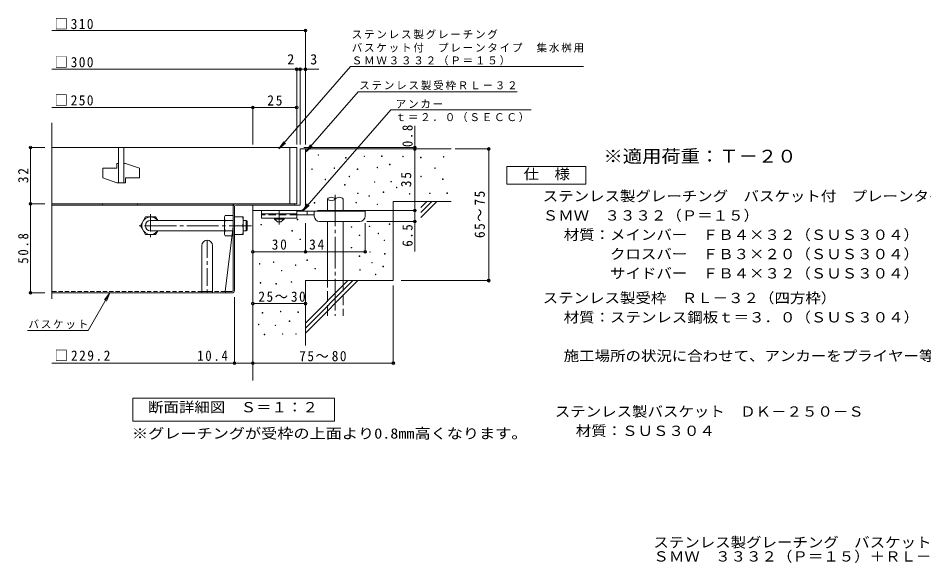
# Model space of a CAD drawing. Units: millimetres on the paper, enlarged 4 times, with parts at other scales. Extents: x -869 to 910, y -779 to 650.
# Drawn here: x -869 to 162, y -779 to -158 of the extents above; entities that cross this region are included whole.
import ezdxf
from ezdxf.enums import TextEntityAlignment as Align

# ---------------------------------------------------------------- set-up
doc = ezdxf.new("R2010")
doc.units = ezdxf.units.MM
doc.header["$LTSCALE"] = 4
doc.header["$PDMODE"] = 32
doc.header["$PDSIZE"] = 3.2
for name, pattern in [('CHAIN1', [8, 5, -1, 1, -1]), ('CHAIN2', [12, 9, -1, 1, -1]), ('DASHED1', [1.8, 1.2, -0.6]), ('DASHED2', [3, 2, -1]), ('DASHED3', [4, 3, -1])]:
    doc.linetypes.add(name, pattern=pattern)
for name, color, linetype, lineweight in [('D-0_芯', 7, 'Continuous', 9), ('D-1_躯体', 2, 'Continuous', 9), ('D-2_仕上', 3, 'Continuous', 9), ('D-4_その他', 7, 'Continuous', 9), ('D-5_文字', 7, 'Continuous', 9), ('D-6_寸法', 6, 'Continuous', 9), ('D-7_ハッチ', 2, 'Continuous', 9), ('D-8_記号', 2, 'Continuous', 9), ('D-9_0-HOJO', 4, 'Continuous', 9), ('D-B_7-WAKU-T', 2, 'Continuous', 9)]:
    doc.layers.add(name, color=color, linetype=linetype, lineweight=lineweight)
doc.layers.add('F-5_F-5ﾚｲﾔ', color=2, linetype='Continuous')
doc.styles.add('ＭＳ ゴシック', font='')
doc.styles.get('ＭＳ ゴシック').set_extended_font_data('MS Gothic')

msp = doc.modelspace()

# ---------------------------------------------------------------- linework, layer by layer
at = {"layer": 'D-0_芯'}
for points in [[(-527.786, -313.921), (-527.786, -313.321), (-527.186, -313.321), (-527.186, -313.921)], [(-496.454, -317.163), (-496.454, -316.563), (-495.854, -316.563), (-495.854, -317.163)], [(-475.386, -315.542), (-475.386, -314.942), (-474.786, -314.942), (-474.786, -315.542)], [(-455.384, -315.323), (-455.384, -314.723), (-454.785, -314.723), (-454.785, -315.323)], [(-431.327, -315.731), (-431.327, -315.13), (-430.728, -315.13), (-430.728, -315.731)], [(-411.025, -316.813), (-411.025, -316.213), (-410.425, -316.213), (-410.425, -316.813)], [(-385.038, -316.001), (-385.038, -315.401), (-384.438, -315.401), (-384.438, -316.001)], [(-534.996, -330.046), (-534.996, -329.446), (-534.396, -329.446), (-534.396, -330.046)], [(-509.559, -328.965), (-509.559, -328.365), (-508.959, -328.365), (-508.959, -328.965)], [(-483.031, -330.048), (-483.031, -329.448), (-482.431, -329.448), (-482.431, -330.048)], [(-460.562, -328.304), (-460.562, -327.704), (-459.962, -327.704), (-459.962, -328.304)], [(-446.244, -324.918), (-446.244, -324.318), (-445.644, -324.318), (-445.644, -324.918)], [(-394.783, -328.995), (-394.783, -328.395), (-394.183, -328.395), (-394.183, -328.995)], [(-492.505, -338.44), (-492.505, -337.84), (-491.905, -337.84), (-491.905, -338.44)], [(-410.754, -338.469), (-410.754, -337.869), (-410.154, -337.869), (-410.154, -338.469)], [(-519.826, -341.965), (-519.826, -341.365), (-519.226, -341.365), (-519.226, -341.965)], [(-497.634, -348.107), (-497.634, -347.507), (-497.034, -347.507), (-497.034, -348.107)], [(-463.498, -344.819), (-463.498, -344.219), (-462.898, -344.219), (-462.898, -344.819)], [(-444.675, -344.422), (-444.675, -343.822), (-444.075, -343.822), (-444.075, -344.422)], [(-438.432, -351.147), (-438.432, -350.546), (-437.832, -350.546), (-437.832, -351.147)], [(-385.85, -341.447), (-385.85, -340.847), (-385.25, -340.847), (-385.25, -341.447)], [(-482.76, -357.659), (-482.76, -357.059), (-482.16, -357.059), (-482.16, -357.659)], [(-469.749, -360.653), (-469.749, -360.053), (-469.149, -360.053), (-469.149, -360.653)], [(-453.482, -356.46), (-453.482, -355.859), (-452.882, -355.859), (-452.882, -356.46)], [(-423.748, -358.23), (-423.748, -357.63), (-423.148, -357.63), (-423.148, -358.23)], [(-400.739, -357.689), (-400.739, -357.089), (-400.139, -357.089), (-400.139, -357.689)], [(-380.977, -357.418), (-380.977, -356.818), (-380.378, -356.818), (-380.378, -357.418)], [(-532.108, -368.482), (-532.108, -367.882), (-531.508, -367.882), (-531.508, -368.482)], [(-484.739, -368.369), (-484.739, -367.769), (-484.139, -367.769), (-484.139, -368.369)], [(-460.608, -370.248), (-460.608, -369.648), (-460.008, -369.648), (-460.008, -370.248)], [(-551.593, -387.526), (-551.593, -386.925), (-550.993, -386.925), (-550.993, -387.526)], [(-592.951, -393.476), (-592.951, -392.876), (-592.351, -392.876), (-592.351, -393.476)], [(-557.557, -400.451), (-557.557, -399.851), (-556.957, -399.851), (-556.957, -400.451)], [(-490.033, -395.992), (-490.033, -395.392), (-489.433, -395.392), (-489.433, -395.992)], [(-469.542, -395.309), (-469.542, -394.709), (-468.942, -394.709), (-468.942, -395.309)], [(-446.747, -392.777), (-446.747, -392.177), (-446.147, -392.177), (-446.147, -392.777)], [(-548.417, -410.046), (-548.417, -409.446), (-547.817, -409.446), (-547.817, -410.046)], [(-480.892, -405.587), (-480.892, -404.986), (-480.292, -404.986), (-480.292, -405.587)], [(-459.411, -403.369), (-459.411, -402.768), (-458.811, -402.768), (-458.811, -403.369)], [(-452.503, -411.197), (-452.503, -410.597), (-451.903, -410.597), (-451.903, -411.197)], [(-490.033, -419.658), (-490.033, -419.057), (-489.433, -419.057), (-489.433, -419.658)], [(-540.485, -433.889), (-540.485, -433.289), (-539.885, -433.289), (-539.885, -433.889)], [(-480.892, -429.252), (-480.892, -428.652), (-480.292, -428.652), (-480.292, -429.252)], [(-468.852, -424.552), (-468.852, -423.952), (-468.252, -423.952), (-468.252, -424.552)], [(-452.043, -426.625), (-452.043, -426.024), (-451.443, -426.024), (-451.443, -426.625)], [(-594.527, -437.942), (-594.527, -437.342), (-593.927, -437.342), (-593.927, -437.942)], [(-578.633, -436.244), (-578.633, -435.644), (-578.033, -435.644), (-578.033, -436.244)], [(-553.614, -439.6), (-553.614, -439), (-553.014, -439), (-553.014, -439.6)], [(-531.344, -443.484), (-531.344, -442.884), (-530.744, -442.884), (-530.744, -443.484)], [(-466.538, -436.734), (-466.538, -436.134), (-465.938, -436.134), (-465.938, -436.734)], [(-453.795, -441.034), (-453.795, -440.434), (-453.195, -440.434), (-453.195, -441.034)], [(-569.492, -445.839), (-569.492, -445.239), (-568.892, -445.239), (-568.892, -445.839)], [(-480.344, -444.855), (-480.344, -444.255), (-479.744, -444.255), (-479.744, -444.855)], [(-462.439, -450.218), (-462.439, -449.618), (-461.839, -449.618), (-461.839, -450.218)], [(-593.561, -459.713), (-593.561, -459.113), (-592.961, -459.113), (-592.961, -459.713)], [(-575.897, -460.931), (-575.897, -460.331), (-575.297, -460.331), (-575.297, -460.931)], [(-558.234, -458.799), (-558.234, -458.199), (-557.634, -458.199), (-557.634, -458.799)], [(-591.429, -493.821), (-591.429, -493.221), (-590.829, -493.221), (-590.829, -493.821)], [(-570.72, -492.298), (-570.72, -491.698), (-570.12, -491.698), (-570.12, -492.298)], [(-550.773, -493.059), (-550.773, -492.459), (-550.173, -492.459), (-550.173, -493.059)], [(-560.671, -503.413), (-560.671, -502.813), (-560.071, -502.813), (-560.071, -503.413)], [(-595.692, -507.22), (-595.692, -506.62), (-595.092, -506.62), (-595.092, -507.22)], [(-576.811, -508.134), (-576.811, -507.534), (-576.211, -507.534), (-576.211, -508.134)], [(-589.145, -518.64), (-589.145, -518.04), (-588.545, -518.04), (-588.545, -518.64)], [(-568.436, -518.031), (-568.436, -517.431), (-567.836, -517.431), (-567.836, -518.031)], [(-553.21, -518.031), (-553.21, -517.431), (-552.61, -517.431), (-552.61, -518.031)]]:
    msp.add_lwpolyline(points, close=True, dxfattribs=at)
at = {"layer": 'D-1_躯体'}
for p, q in [((-548.065, -306.856), (-548.065, -370.856)), ((-548.065, -306.856), (-542.065, -306.856)), ((-542.065, -370.856), (-542.065, -306.856)), ((-773.533, -369.256), (-773.533, -370.856)), ((-733.533, -369.256), (-733.533, -370.856)), ((-602.066, -370.856), (-548.065, -370.856)), ((-602.066, -376.856), (-602.066, -370.856)), ((-602.066, -376.856), (-548.065, -376.856))]:
    msp.add_line(p, q, dxfattribs=at)
at = {"layer": 'D-1_躯体', "color": 3}
for p, q in [((-612.923, -388.256), (-609.523, -388.256)), ((-609.523, -388.256), (-608.523, -389.256)), ((-608.523, -399.256), (-608.523, -389.256)), ((-609.523, -400.256), (-608.523, -399.256))]:
    msp.add_line(p, q, dxfattribs=at)
msp.add_lwpolyline([(-612.923, -400.256), (-609.523, -400.256), (-609.523, -388.256)], dxfattribs=at)
at = {"layer": 'D-1_躯体'}
msp.add_arc((-548.065, -370.856), 6, 270, 0, dxfattribs=at)
at = {"layer": 'D-2_仕上'}
for p, q in [((-831.133, -477.643), (-831.133, -276.977)), ((-552.066, -305.256), (-831.133, -305.256)), ((-755.066, -305.256), (-755.066, -345.256)), ((-749.066, -305.256), (-749.066, -345.256)), ((-560.065, -305.256), (-560.065, -369.256)), ((-552.066, -305.256), (-552.066, -369.256)), ((-773.066, -328.757), (-773.066, -339.756)), ((-773.066, -328.757), (-757.066, -328.757)), ((-757.066, -323.257), (-757.066, -328.757)), ((-755.066, -323.257), (-757.066, -323.257)), ((-747.066, -323.257), (-749.066, -323.257)), ((-747.066, -323.257), (-731.066, -328.757)), ((-731.066, -328.757), (-731.066, -339.756)), ((-773.066, -339.756), (-757.066, -345.256)), ((-747.066, -339.756), (-747.066, -345.256)), ((-747.066, -339.756), (-731.066, -339.756)), ((-747.066, -345.256), (-757.066, -345.256)), ((-831.133, -369.256), (-552.066, -369.256))]:
    msp.add_line(p, q, dxfattribs=at)
at = {"layer": 'D-4_その他'}
for p, q in [((-831.133, -171.709), (-542.065, -171.709)), ((-542.065, -301.674), (-542.065, -170.509)), ((-831.133, -215.987), (-552.065, -215.987)), ((-552.065, -301.674), (-552.065, -214.788)), ((-552.065, -215.987), (-550.065, -215.987)), ((-550.065, -215.987), (-527.001, -215.987)), ((-548.065, -301.674), (-548.065, -214.788)), ((-831.133, -259.488), (-602.065, -259.488)), ((-602.065, -301.674), (-602.065, -258.288)), ((-602.065, -259.488), (-552.065, -259.488)), ((-417.476, -306.856), (-417.476, -280.429)), ((-856.493, -305.256), (-839.133, -305.256)), ((-855.293, -305.256), (-855.293, -369.256)), ((-416.276, -305.256), (-544.066, -305.256)), ((-416.276, -306.856), (-527.303, -306.856)), ((-417.476, -376.856), (-417.476, -306.856)), ((-371.654, -306.856), (-332.191, -306.856)), ((-333.391, -456.856), (-333.391, -306.856)), ((-856.493, -369.256), (-839.133, -369.256)), ((-855.293, -369.256), (-855.293, -470.856)), ((-528.461, -376.856), (-416.276, -376.856)), ((-417.476, -376.856), (-417.476, -423.556)), ((-542.062, -425.297), (-542.062, -391.456)), ((-474.062, -425.297), (-474.062, -391.456)), ((-416.276, -389.456), (-472.062, -389.456)), ((-442.065, -462.366), (-442.065, -552.056)), ((-433.171, -456.856), (-332.191, -456.856)), ((-856.493, -470.856), (-839.133, -470.856)), ((-764.888, -470.856), (-768.715, -480.095)), ((-622.923, -552.056), (-622.923, -475.656)), ((-602.065, -483.104), (-542.065, -483.104)), ((-858.965, -513.863), (-789.718, -513.863)), ((-622.923, -550.856), (-831.133, -550.856)), ((-602.065, -550.856), (-622.923, -550.856)), ((-602.065, -550.856), (-442.065, -550.856))]:
    msp.add_line(p, q, dxfattribs=at)
for points in [[(-602.062, -424.097), (-542.062, -424.097), (-474.062, -424.097)], [(-789.718, -513.863), (-764.888, -470.856), (-770.975, -478.789)]]:
    msp.add_lwpolyline(points, dxfattribs=at)
for p in [(-542.065, -171.709), (-552.065, -215.987), (-548.065, -215.987), (-542.065, -215.987), (-602.065, -259.488), (-552.065, -259.488), (-855.293, -305.256), (-417.476, -305.256), (-417.476, -306.856), (-333.391, -306.856), (-855.293, -369.256), (-417.476, -376.856), (-417.476, -389.456), (-602.062, -424.097), (-542.062, -424.097), (-474.062, -424.097), (-333.391, -456.856), (-855.293, -470.856), (-602.065, -483.104), (-542.065, -483.104), (-622.923, -550.856), (-602.065, -550.856), (-442.065, -550.856)]:
    msp.add_point(p, dxfattribs=at)
at = {"layer": 'D-5_文字'}
for p, q in [((-490.779, -213.016), (-572.454, -306.856)), ((-490.779, -213.016), (-225.398, -213.016)), ((-482.139, -241.692), (-542.065, -310.544)), ((-482.139, -241.692), (-300.808, -241.692)), ((-445.024, -262.376), (-284.937, -262.376)), ((-572.454, -306.856), (-566.929, -298.521)), ((-572.454, -306.856), (-564.96, -300.235)), ((-542.065, -310.544), (-536.541, -302.209)), ((-542.065, -310.544), (-534.572, -303.922)), ((-545.534, -377.856), (-538.04, -371.234))]:
    msp.add_line(p, q, dxfattribs=at)
msp.add_lwpolyline([(-445.024, -262.376), (-545.534, -377.856), (-540.01, -369.52)], dxfattribs=at)
for points in [[(-312.639, -346.786), (-312.639, -326.785), (-222.639, -326.785), (-222.639, -346.786)], [(-738.863, -616.856), (-738.863, -590.856), (-508.863, -590.856), (-508.863, -616.856)]]:
    msp.add_lwpolyline(points, close=True, dxfattribs=at)
at = {"layer": 'D-6_寸法'}
for p, q in [((-542.065, -306.856), (-376.065, -306.856)), ((-517.149, -377.856), (-517.149, -363.856)), ((-499.148, -377.856), (-499.148, -363.856)), ((-442.066, -366.856), (-376.065, -366.856)), ((-442.066, -366.856), (-442.066, -456.856)), ((-410.527, -385.034), (-392.349, -366.856)), ((-410.527, -379.378), (-398.005, -366.856)), ((-410.527, -373.721), (-403.661, -366.856)), ((-602.066, -376.856), (-602.066, -570.856)), ((-517.149, -456.856), (-517.149, -389.456)), ((-499.148, -456.856), (-499.148, -389.456)), ((-542.065, -456.856), (-442.066, -456.856)), ((-542.065, -505.259), (-493.662, -456.856)), ((-542.065, -510.915), (-488.006, -456.856)), ((-542.065, -516.571), (-482.349, -456.856)), ((-542.065, -456.856), (-542.065, -530.856))]:
    msp.add_line(p, q, dxfattribs=at)
at = {"layer": 'D-6_寸法', "linetype": 'CHAIN2'}
msp.add_line((-508.148, -358.956), (-508.148, -496.856), dxfattribs=at)
at = {"layer": 'D-6_寸法', "linetype": 'DASHED3'}
for p, q in [((-517.149, -496.856), (-517.149, -456.856)), ((-499.148, -456.856), (-499.148, -496.856))]:
    msp.add_line(p, q, dxfattribs=at)
at = {"layer": 'D-6_寸法'}
for centre, start, end in [((-512.649, -367.918), 42.07146, 137.92854), ((-512.649, -359.794), 222.07146, 317.92854), ((-503.649, -367.918), 42.07146, 137.92854)]:
    msp.add_arc(centre, 6.062, start, end, dxfattribs=at)
at = {"layer": 'D-7_ハッチ'}
for p, q in [((-624.523, -369.256), (-831.133, -369.256)), ((-624.523, -370.856), (-831.133, -370.856)), ((-624.523, -467.923), (-624.523, -369.256)), ((-621.59, -370.856), (-554.516, -370.856)), ((-621.323, -369.256), (-554.516, -369.256)), ((-554.516, -369.256), (-554.516, -370.856)), ((-622.923, -467.656), (-622.923, -372.19)), ((-624.523, -395.256), (-633.747, -469.256)), ((-626.123, -470.856), (-831.133, -470.856)), ((-625.856, -469.256), (-633.747, -469.256))]:
    msp.add_line(p, q, dxfattribs=at)
at = {"layer": 'D-7_ハッチ', "linetype": 'DASHED1'}
for p, q in [((-660.123, -469.256), (-831.133, -469.256)), ((-633.747, -469.256), (-648.123, -469.256))]:
    msp.add_line(p, q, dxfattribs=at)
at = {"layer": 'D-7_ハッチ'}
for centre, radius, start, end in [((-621.323, -372.456), 3.2, 90, 180), ((-621.59, -372.19), 1.333, 90, 180), ((-632.147, -469.256), 1.6, 180, 270), ((-626.123, -467.656), 3.2, 270, 0), ((-625.856, -467.923), 1.333, 270, 0)]:
    msp.add_arc(centre, radius, start, end, dxfattribs=at)
at = {"layer": 'D-8_記号', "linetype": 'CHAIN1'}
for p, q in [((-718.523, -381.064), (-718.523, -407.449)), ((-705.33, -394.256), (-731.716, -394.256)), ((-654.123, -410.856), (-654.123, -470.856))]:
    msp.add_line(p, q, dxfattribs=at)
at = {"layer": 'D-8_記号'}
for p, q in [((-660.123, -416.856), (-660.123, -470.856)), ((-648.123, -416.856), (-648.123, -470.856)), ((-660.123, -469.256), (-648.123, -469.256))]:
    msp.add_line(p, q, dxfattribs=at)
msp.add_arc((-654.123, -416.856), 6, 0, 180, dxfattribs=at)
at = {"layer": 'D-9_0-HOJO', "color": 3}
for p, q in [((-592.062, -376.856), (-592.062, -385.856)), ((-552.062, -376.856), (-592.062, -376.856)), ((-552.062, -380.856), (-592.062, -380.856)), ((-552.062, -376.856), (-552.062, -385.856)), ((-552.062, -385.856), (-592.062, -385.856))]:
    msp.add_line(p, q, dxfattribs=at)
at = {"layer": 'D-9_0-HOJO', "linetype": 'CHAIN1'}
msp.add_line((-572.062, -392.952), (-572.062, -376.856), dxfattribs=at)
at = {"layer": 'D-9_0-HOJO'}
for p, q in [((-474.062, -377.856), (-552.062, -377.856)), ((-540.062, -381.856), (-540.062, -377.856)), ((-532.062, -383.456), (-532.062, -377.856)), ((-474.062, -383.456), (-474.062, -377.856)), ((-532.052, -381.856), (-552.062, -381.856)), ((-526.062, -389.456), (-480.062, -389.456))]:
    msp.add_line(p, q, dxfattribs=at)
at = {"layer": 'D-9_0-HOJO', "color": 3, "linetype": 'DASHED2'}
msp.add_line((-552.062, -381.856), (-592.062, -381.856), dxfattribs=at)
at = {"layer": 'D-9_0-HOJO', "color": 2}
for p, q in [((-577.562, -386.856), (-577.562, -385.856)), ((-577.562, -386.856), (-574.062, -389.855)), ((-577.562, -386.856), (-566.562, -386.856)), ((-574.062, -389.855), (-570.062, -389.855)), ((-570.062, -389.855), (-566.562, -386.856)), ((-566.562, -386.856), (-566.562, -385.856))]:
    msp.add_line(p, q, dxfattribs=at)
at = {"layer": 'D-9_0-HOJO'}
for centre, start, end in [((-526.062, -383.456), 180, 270), ((-480.062, -383.456), 270, 0)]:
    msp.add_arc(centre, 6, start, end, dxfattribs=at)
at = {"layer": 'D-B_7-WAKU-T'}
for p, q in [((-730.023, -394.256), (-724.249, -384.256)), ((-724.249, -384.256), (-712.796, -384.256)), ((-710.496, -388.241), (-712.796, -384.256)), ((-634.53, -384.256), (-633.664, -382.756)), ((-634.53, -404.256), (-634.53, -384.256)), ((-624.53, -382.756), (-633.664, -382.756)), ((-633.664, -388.53), (-624.53, -388.53)), ((-622.923, -384.256), (-612.923, -384.256)), ((-612.923, -404.256), (-612.923, -384.256)), ((-730.023, -394.256), (-724.249, -404.256)), ((-710.487, -400.256), (-712.796, -404.256)), ((-633.664, -399.983), (-624.53, -399.983)), ((-622.923, -394.256), (-613.789, -394.256)), ((-724.249, -404.256), (-712.796, -404.256)), ((-634.53, -404.256), (-633.664, -405.756)), ((-624.53, -405.756), (-633.664, -405.756)), ((-622.923, -404.256), (-612.923, -404.256))]:
    msp.add_line(p, q, dxfattribs=at)
at = {"layer": 'D-B_7-WAKU-T', "color": 3}
for p, q in [((-718.523, -388.256), (-634.53, -388.256)), ((-718.523, -400.256), (-634.53, -400.256))]:
    msp.add_line(p, q, dxfattribs=at)
at = {"layer": 'D-B_7-WAKU-T', "color": 3, "linetype": 'CHAIN2'}
msp.add_line((-725.099, -394.256), (-603.521, -394.256), dxfattribs=at)
at = {"layer": 'D-B_7-WAKU-T', "linetype": 'CHAIN1'}
msp.add_line((-607.55, -394.256), (-613.673, -394.256), dxfattribs=at)
at = {"layer": 'D-B_7-WAKU-T'}
for centre, radius, start, end in [((-718.523, -394.256), 10, 36.87019, 323.12981), ((-627.966, -386.046), 6.579, 149.99998, 176.07924), ((-629.06, -385.576), 5.47, 180.2103, 212.68507), ((-615.165, -394.256), 19.365, 162.79973, 197.20026), ((-627.789, -389.256), 14.866, 340.34633, 19.65366), ((-629.06, -402.937), 5.47, 147.31491, 179.78969), ((-627.789, -399.256), 14.866, 340.34633, 19.65366), ((-627.966, -402.467), 6.579, 183.92075, 210)]:
    msp.add_arc(centre, radius, start, end, dxfattribs=at)
at = {"layer": 'D-B_7-WAKU-T', "color": 3}
msp.add_arc((-718.523, -394.256), 6, 90, 270, dxfattribs=at)

# ---------------------------------------------------------------- texts
at = {"layer": 'D-4_その他', "color": 2, "style": 'ＭＳ ゴシック'}
for s, p in [('2', (-562.801, -213.988)), ('3', (-536.745, -213.988))]:
    msp.add_text(s, height=11.73, dxfattribs=at).set_placement(p, align=Align.BOTTOM_LEFT)
for s, width, p in [('ステンレス製バスケット\u3000ＤＫ－２５０－Ｓ', 1.1, (-258.026, -615.41)), ('※グレーチングが受枠の上面より0.8mm高くなります。', 1.15, (-739.813, -640.442)), ('材質：ＳＵＳ３０４', 1.1, (-234.142, -637.41))]:
    msp.add_text(s, height=11.73, dxfattribs=dict(at, width=width)).set_placement(p, align=Align.BOTTOM_LEFT)
at = {"layer": 'D-4_その他', "color": 2, "char_height": 11.73, "attachment_point": 7, "style": 'ＭＳ ゴシック'}
for s, insert in [('\\T1.21;\\W0.95;□310', (-827.96, -170.487)), ('\\T1.21;\\W0.95;□300', (-827.96, -213.988)), ('\\T1.21;\\W0.95;□250', (-827.96, -257.488)), ('\\T1.27;\\W0.95;25', (-585.565, -257.488)), ('\\T1.27;\\W0.95;30', (-580.562, -421.697)), ('\\T1.27;\\W0.95;34', (-537.915, -421.697)), ('\\T1.22;\\W0.95;25～30', (-595.746, -481.104)), ('\\T1.23;\\W0.95;□229.2', (-827.96, -548.456)), ('\\T1.28;\\W0.9;10.4', (-665.38, -548.456)), ('\\T1.22;\\W0.95;75～80', (-549.213, -548.856))]:
    msp.add_mtext(s, dxfattribs=dict(at, insert=insert))
at = {"layer": 'D-4_その他', "color": 2, "char_height": 11.73, "attachment_point": 7, "rotation": 90, "style": 'ＭＳ ゴシック'}
for s, insert in [('\\T1.27;\\W0.9;0.8', (-419.876, -304.635)), ('\\T1.27;\\W0.95;32', (-857.693, -345.756)), ('\\T1.27;\\W0.95;35', (-421.476, -350.356)), ('\\T1.22;\\W0.95;65～75', (-337.604, -408.356)), ('\\T1.27;\\W0.9;6.5', (-419.876, -418.134)), ('\\T1.28;\\W0.9;50.8', (-857.693, -437.556))]:
    msp.add_mtext(s, dxfattribs=dict(at, insert=insert))
at = {"layer": 'D-4_その他', "insert": (-857.718, -511.96), "char_height": 8.798, "attachment_point": 7, "style": 'ＭＳ ゴシック'}
msp.add_mtext('\\T1.17;バスケット', dxfattribs=at)
at = {"layer": 'D-5_文字', "color": 3, "style": 'ＭＳ ゴシック', "width": 1.1}
msp.add_text('※適用荷重：Ｔ－２０', height=14.66, dxfattribs=at).set_placement((-202.639, -326.785), align=Align.BOTTOM_LEFT)
at = {"layer": 'D-5_文字', "color": 2, "style": 'ＭＳ ゴシック', "width": 1.1}
for s, p in [('仕\u3000様', (-293.639, -344.786)), ('ステンレス製グレーチング\u3000バスケット付\u3000プレーンタイプ\u3000集水桝用', (-271.803, -369.954)), ('ＳＭＷ\u3000３３３２（Ｐ＝１５）', (-271.803, -391.954)), ('材質：メインバー\u3000ＦＢ４×３２（ＳＵＳ３０４）', (-247.918, -413.954)), ('\u3000\u3000\u3000クロスバー\u3000ＦＢ３×２０（ＳＵＳ３０４）', (-247.918, -435.954)), ('\u3000\u3000\u3000サイドバー\u3000ＦＢ４×３２（ＳＵＳ３０４）', (-247.918, -457.954)), ('ステンレス製受枠\u3000ＲＬ－３２（四方枠）', (-271.803, -486.025)), ('材質：ステンレス鋼板ｔ＝３．０（ＳＵＳ３０４）', (-247.918, -508.025)), ('施工場所の状況に合わせて、アンカーをプライヤー等で折り曲げてご使用ください。', (-247.918, -552.025)), ('断面詳細図\u3000Ｓ＝１：２', (-721.493, -610.468))]:
    msp.add_text(s, height=11.73, dxfattribs=at).set_placement(p, align=Align.BOTTOM_LEFT)
at = {"layer": 'D-5_文字', "char_height": 8.798, "attachment_point": 7, "style": 'ＭＳ ゴシック'}
for s, insert in [('\\T1.17;ステンレス製グレーチング', (-489.398, -181.707)), ('\\T1.17;バスケット付\u3000プレーンタイプ\u3000集水桝用', (-489.398, -196.953)), ('\\T1.17;ＳＭＷ３３３２（Ｐ＝１５）', (-489.398, -211.608)), ('\\T1.17;ステンレス製受枠ＲＬ－３２', (-480.892, -239.788)), ('\\T1.17;アンカー', (-439.329, -260.512)), ('\\T1.17;ｔ＝２．０（ＳＥＣＣ）', (-439.567, -276.239))]:
    msp.add_mtext(s, dxfattribs=dict(at, insert=insert))
at = {"layer": 'F-5_F-5ﾚｲﾔ', "style": 'ＭＳ ゴシック', "width": 1.1}
for s, p in [('ステンレス製グレーチング\u3000バスケット付\u3000プレーンタイプ\u3000集水桝用', (-145.731, -764.546)), ('ＳＭＷ\u3000３３３２（Ｐ＝１５）＋ＲＬ－３２（四方枠）＋ＤＫ－２５０－Ｓ', (-145.731, -780.546))]:
    msp.add_text(s, height=11.73, dxfattribs=at).set_placement(p, align=Align.BOTTOM_LEFT)

doc.saveas('drawing.dxf')
